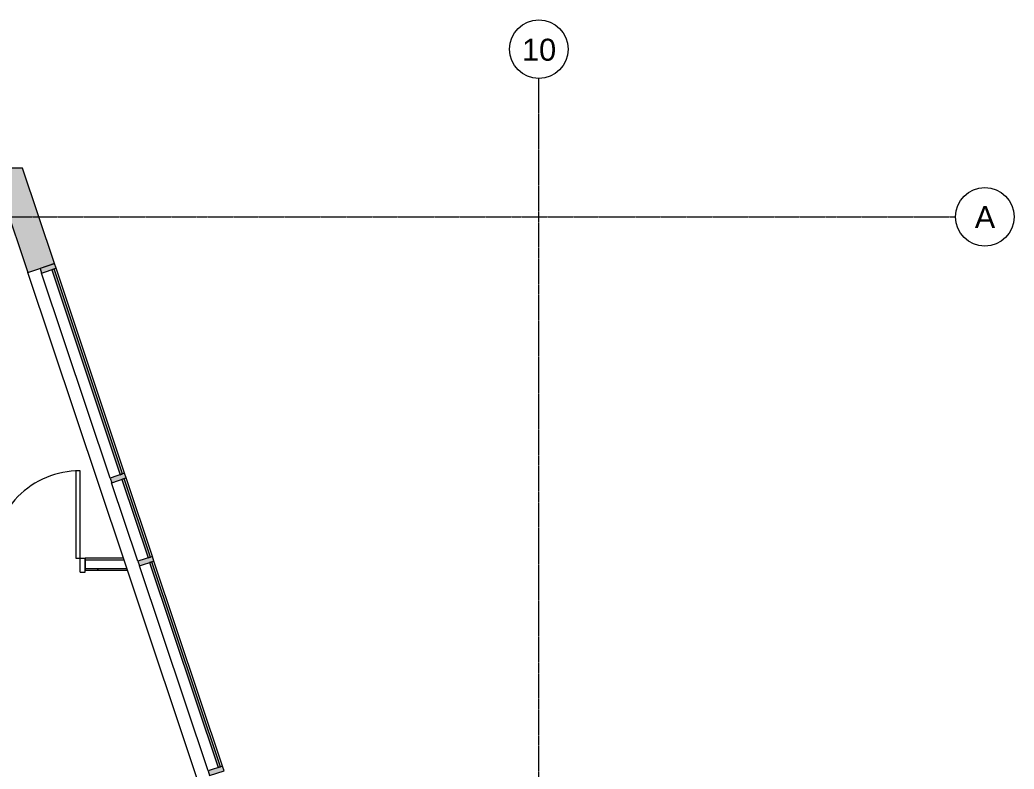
# Model space of a CAD drawing. Header units: inches. Extents: x 2468 to 4886, y -16 to 1381.
# Drawn here: x 4479.7 to 4886.5, y 1074.1 to 1380.8 of the extents above; entities that cross this region are included whole.
import ezdxf

# ---------------------------------------------------------------- set-up
doc = ezdxf.new("R2010")
doc.units = ezdxf.units.IN
doc.header["$MEASUREMENT"] = 0
doc.linetypes.add('Grid Line 1_2_', pattern=[0.875, 0.5, -0.125, 0.125, -0.125])
for name, color, linetype, lineweight in [('A-DOOR', 31, 'Continuous', 13), ('A-DOOR-FRAM', 31, 'Continuous', 20), ('A-GLAZ-CURT', 52, 'Continuous', 9), ('A-GLAZ-CWMG', 51, 'Continuous', 13), ('A-WALL', 113, 'Continuous', 13), ('A-WALL-PATT', 111, 'Continuous', 13), ('I-WALL', 2, 'Continuous', 13), ('S-GRID', 1, 'Continuous', 9), ('S-GRID-IDEN', 1, 'Continuous', 9)]:
    doc.layers.add(name, color=color, linetype=linetype, lineweight=lineweight)
doc.styles.add('Swis721 Lt BT', font='swissl.ttf', dxfattribs={"height": 9})

# ---------------------------------------------------------------- blocks, each defined once
blk = doc.blocks.new('Single Flush - OTJ_SOLIDFLUSH_ALUM-6376844-6TH FLOOR POWER _ SIGNAL')
at = {"layer": 'A-DOOR', "lineweight": 20}
for p, q in [((16.15625, 38.25), (16.15625, 2.4375)), ((17.90625, 38.25), (16.15625, 38.25)), ((17.90625, 2.4375), (17.90625, 38.25)), ((16.15625, 2.4375), (17.90625, 2.4375))]:
    blk.add_line(p, q, dxfattribs=at)
at = {"layer": 'A-DOOR', "lineweight": 9}
blk.add_arc((17.90625, 2.4375), 35.8125, 90, 180.5, dxfattribs=at)
at = {"layer": 'A-DOOR-FRAM'}
for p, q in [((-20, -3.3125), (-20, 2.4375)), ((-20, 2.4375), (-18, 2.4375)), ((-18, -3.3125), (-18, 2.4375)), ((18.000004, -3.3125), (18.000004, 2.4375)), ((18.000004, 2.4375), (20.000004, 2.4375)), ((20.000004, -3.3125), (20.000004, 2.4375)), ((-20, -3.3125), (-18, -3.3125)), ((18.000004, -3.3125), (20.000004, -3.3125))]:
    blk.add_line(p, q, dxfattribs=at)
blk = doc.blocks.new('System Panel - Glazed-6292513-6TH FLOOR POWER _ SIGNAL')
at = {"layer": 'A-GLAZ-CURT'}
blk.add_hatch(color=7, dxfattribs=at).paths.add_polyline_path([(44.25, -0.5), (44.25, 0.5), (-44.25, 0.5), (-44.25, -0.5)], flags=0)
at = {"layer": 'A-GLAZ-CURT', "color": 8, "lineweight": 20}
for p, q in [((44.25, 0.5), (-44.25, 0.5)), ((-44.25, 0.5), (-44.25, -0.5)), ((44.25, -0.5), (44.25, 0.5)), ((-44.25, -0.5), (44.25, -0.5))]:
    blk.add_line(p, q, dxfattribs=at)
blk = doc.blocks.new('Rectangular Mullion - 2_ x 6_ rectangular-6292514-6TH FLOOR POWER _ SIGNAL')
at = {"layer": 'A-GLAZ-CWMG', "lineweight": 9}
blk.add_hatch(color=7, dxfattribs=at).paths.add_polyline_path([(-2, 4.87), (-2, -1.38), (0, -1.38), (0, 4.87), (-1.76, 4.87)], flags=0)
at = {"layer": 'A-GLAZ-CWMG', "color": 8, "lineweight": 20}
for p, q in [((0, 4.87), (-2, 4.87)), ((-2, 4.87), (-2, -1.38)), ((0, -1.38), (0, 4.87)), ((-2, -1.38), (0, -1.38))]:
    blk.add_line(p, q, dxfattribs=at)
blk = doc.blocks.new('Rectangular Mullion - 2_ x 6_ rectangular-5910274-6TH FLOOR POWER _ SIGNAL')
at = {"layer": 'A-GLAZ-CWMG', "lineweight": 9}
for p, q in [((4522.51, 1195.16), (4494.45, 1279.1)), ((4516.58, 1193.18), (4488.52, 1277.12))]:
    blk.add_line(p, q, dxfattribs=at)
blk = doc.blocks.new('System Panel - Glazed-6292516-6TH FLOOR POWER _ SIGNAL')
at = {"layer": 'A-GLAZ-CURT'}
blk.add_hatch(color=7, dxfattribs=at).paths.add_polyline_path([(16.94, -0.5), (16.94, 0.5), (-16.94, 0.5), (-16.94, -0.5), (12.01, -0.5)], flags=0)
at = {"layer": 'A-GLAZ-CURT', "color": 8, "lineweight": 20}
for p, q in [((16.94, 0.5), (-16.94, 0.5)), ((-16.94, 0.5), (-16.94, -0.5)), ((16.94, -0.5), (16.94, 0.5)), ((-16.94, -0.5), (16.94, -0.5))]:
    blk.add_line(p, q, dxfattribs=at)
blk = doc.blocks.new('Rectangular Mullion - 2_ x 6_ rectangular-5910276-6TH FLOOR POWER _ SIGNAL')
at = {"layer": 'A-GLAZ-CWMG', "lineweight": 9}
for p, q in [((4533.88, 1161.14), (4523.14, 1193.27)), ((4527.95, 1159.16), (4517.21, 1191.28))]:
    blk.add_line(p, q, dxfattribs=at)
blk = doc.blocks.new('System Panel - Glazed-6292517-6TH FLOOR POWER _ SIGNAL')
at = {"layer": 'A-GLAZ-CURT'}
blk.add_hatch(color=7, dxfattribs=at).paths.add_polyline_path([(44.25, -0.5), (44.25, 0.5), (-44.25, 0.5), (-44.25, -0.5), (37.45, -0.5)], flags=0)
at = {"layer": 'A-GLAZ-CURT', "color": 8, "lineweight": 20}
for p, q in [((44.25, 0.5), (-44.25, 0.5)), ((-44.25, 0.5), (-44.25, -0.5)), ((44.25, -0.5), (44.25, 0.5)), ((-44.25, -0.5), (44.25, -0.5))]:
    blk.add_line(p, q, dxfattribs=at)
blk = doc.blocks.new('Rectangular Mullion - 2_ x 6_ rectangular-V65-6TH FLOOR POWER _ SIGNAL')
at = {"layer": 'A-GLAZ-CWMG', "lineweight": 9}
for p, q in [((4556.64, 1073.32), (4528.58, 1157.26)), ((4562.56, 1075.3), (4534.51, 1159.24))]:
    blk.add_line(p, q, dxfattribs=at)
blk = doc.blocks.new('Rectangular Mullion - 2_ x 6_ rectangular-6292512-6TH FLOOR POWER _ SIGNAL')
at = {"layer": 'A-GLAZ-CWMG', "lineweight": 9}
blk.add_hatch(color=7, dxfattribs=at).paths.add_polyline_path([(1, 4.87), (1, -1.38), (-1, -1.38), (-1, 4.87)], flags=0)
at = {"layer": 'A-GLAZ-CWMG', "color": 8, "lineweight": 20}
for p, q in [((-1, 4.87), (1, 4.87)), ((-1, -1.38), (-1, 4.87)), ((1, 4.87), (1, -1.38)), ((1, -1.38), (-1, -1.38))]:
    blk.add_line(p, q, dxfattribs=at)
blk = doc.blocks.new('Grid - Grid Head - Circle-50561-6TH FLOOR POWER _ SIGNAL')
at = {"layer": 'S-GRID-IDEN'}
blk.add_circle((0, 0), 0.125, dxfattribs=at)

msp = doc.modelspace()

# ---------------------------------------------------------------- hatches: boundary and pattern name
at = {"layer": 'A-WALL-PATT', "lineweight": 9}
h = msp.add_hatch(color=7, dxfattribs=at)
h.paths.add_polyline_path([(4433.53, 1307.13), (4440, 1307.13), (4440, 1312.12), (4464, 1312.12), (4464, 1307.13), (4485.08, 1307.13), (4480.74, 1320.13), (4432, 1320.13), (4432, 1307.13)], flags=0)
h.paths.add_polyline_path([(2992.74, 1307.13), (3032, 1307.13), (3032, 1320.13), (2992.74, 1320.13)], flags=0)
h = msp.add_hatch(color=7, dxfattribs=at)
h.paths.add_polyline_path([(4814.96, 320.13), (4808.99, 338), (4798.08, 334.36), (4802.83, 320.13)], flags=0)
h.paths.add_polyline_path([(4482.91, 1277.35), (4493.82, 1281), (4485.08, 1307.13), (4472.95, 1307.13), (4480.74, 1283.84)], flags=0)
h = msp.add_hatch(dxfattribs=at)
h.set_pattern_fill('FP_1', color=256, style=0, pattern_type=2)
h.set_pattern_definition([(0, (0, 0), (30.72, 7.68), [1.267, -21.773, 1.267, -21.773, -122.88]), (0, (0, 0), (30.72, 7.68), [-46.08, 1.267, -44.813, 1.267, -21.773, -53.76]), (0, (0, 0), (30.72, 7.68), [-115.2, 1.267, -14.093, 1.267, -37.133]), (120, (11.52, 3.84), (-22.011075, 22.7643), [1.267, -21.773, 1.267, -21.773, -122.88]), (120, (11.52, 3.84), (-22.011075, 22.7643), [-46.08, 1.267, -44.813, 1.267, -21.773, -53.76]), (120, (11.52, 3.84), (-22.011075, 22.7643), [-115.2, 1.267, -14.093, 1.267, -37.133]), (240, (15.36, 19.2), (-8.708925, -30.4443), [1.267, -21.773, 1.267, -21.773, -122.88]), (240, (15.36, 19.2), (-8.708925, -30.4443), [-46.08, 1.267, -44.813, 1.267, -21.773, -53.76]), (240, (15.36, 19.2), (-8.708925, -30.4443), [-115.2, 1.267, -14.093, 1.267, -37.133])])
h.paths.add_polyline_path([(4523.63, 1155.52), (4523.42, 1156.14), (4506.35, 1156.14), (4506.35, 1155.52), (4523.42, 1155.52)], flags=0)
h.paths.add_polyline_path([(4346.11, 1155.52), (4346.11, 1155.52), (4346.11, 1156.14), (4342.61, 1156.14), (4342.61, 1155.52)], flags=0)
h.paths.add_polyline_path([(4210.54, 1155.52), (4216.35, 1155.52), (4216.35, 1156.14), (4208.35, 1156.14), (4208.35, 1155.52), (4209.91, 1155.52)], flags=0)
h.paths.add_polyline_path([(4082.07, 1155.52), (4082.08, 1155.52), (4082.07, 1156.14), (4079.4, 1156.14), (4079.4, 1155.52)], flags=0)
h.paths.add_polyline_path([(3952.81, 1155.52), (3954.63, 1155.52), (3954.63, 1156.14), (3948.56, 1156.14), (3948.56, 1155.52), (3952.5, 1155.52)], flags=0)

# ---------------------------------------------------------------- linework, layer by layer
at = {"layer": 'A-WALL', "color": 8, "lineweight": 20}
for p, q in [((4480.74, 1320.13), (4432, 1320.13)), ((4493.82, 1281), (4480.74, 1320.13)), ((4472.95, 1307.13), (4482.91, 1277.35)), ((4482.91, 1277.35), (4493.82, 1281))]:
    msp.add_line(p, q, dxfattribs=at)
at = {"layer": 'A-WALL', "lineweight": 9}
for p, q in [((4522, 1160.39), (4482.91, 1277.35)), ((4599.9, 927.32), (4523.63, 1155.52))]:
    msp.add_line(p, q, dxfattribs=at)
at = {"layer": 'A-WALL'}
for p, q in [((4506.35, 1159.77), (4522.21, 1159.77)), ((4506.35, 1156.14), (4523.42, 1156.14))]:
    msp.add_line(p, q, dxfattribs=at)
at = {"layer": 'I-WALL'}
for p, q in [((4522, 1160.39), (4506.35, 1160.39)), ((4506.35, 1160.39), (4506.35, 1155.52)), ((4523.63, 1155.52), (4522, 1160.39)), ((4506.35, 1155.52), (4523.63, 1155.52))]:
    msp.add_line(p, q, dxfattribs=at)
at = {"layer": 'S-GRID', "linetype": 'Grid Line 1_2_'}
for p, q in [((4692, -16.1), (4692, 1356.78)), ((3004.37, 1300.13), (4862.49, 1300.13))]:
    msp.add_line(p, q, dxfattribs=at)

# ---------------------------------------------------------------- block references
at = {"layer": 'A-DOOR'}
msp.add_blockref('Single Flush - OTJ_SOLIDFLUSH_ALUM-6376844-6TH FLOOR POWER _ SIGNAL', (4486.35, 1157.95), dxfattribs=at)
at = {"layer": 'A-GLAZ-CURT', "rotation": 288.4809150346402}
for name, p in [('System Panel - Glazed-6292513-6TH FLOOR POWER _ SIGNAL', (4507.17, 1236.69)), ('System Panel - Glazed-6292516-6TH FLOOR POWER _ SIGNAL', (4527.2, 1176.77)), ('System Panel - Glazed-6292517-6TH FLOOR POWER _ SIGNAL', (4547.23, 1116.84))]:
    msp.add_blockref(name, p, dxfattribs=at)
at = {"layer": 'A-GLAZ-CWMG', "lineweight": 9, "rotation": 108.4809150346402}
msp.add_blockref('Rectangular Mullion - 2_ x 6_ rectangular-6292514-6TH FLOOR POWER _ SIGNAL', (4492.51, 1280.56), dxfattribs=at)
at = {"layer": 'A-GLAZ-CWMG', "lineweight": 9}
for name in ['Rectangular Mullion - 2_ x 6_ rectangular-5910274-6TH FLOOR POWER _ SIGNAL', 'Rectangular Mullion - 2_ x 6_ rectangular-5910276-6TH FLOOR POWER _ SIGNAL', 'Rectangular Mullion - 2_ x 6_ rectangular-V65-6TH FLOOR POWER _ SIGNAL']:
    msp.add_blockref(name, (0, 0), dxfattribs=at)
at = {"layer": 'A-GLAZ-CWMG', "lineweight": 9, "extrusion": (0, 0, -1), "rotation": 251.5190849653598}
for p in [(-4521.52, 1193.78), (-4532.89, 1159.75), (-4561.58, 1073.92)]:
    msp.add_blockref('Rectangular Mullion - 2_ x 6_ rectangular-6292512-6TH FLOOR POWER _ SIGNAL', p, dxfattribs=at)
at = {"layer": 'S-GRID-IDEN', "xscale": 95.99999999999994, "yscale": 95.99999999999994, "zscale": 95.99999999999994}
msp.add_blockref('Grid - Grid Head - Circle-50561-6TH FLOOR POWER _ SIGNAL', (4692, 1368.78), dxfattribs=at)
at = {"layer": 'S-GRID-IDEN', "xscale": 95.99999999999994, "yscale": 95.99999999999994, "zscale": 95.99999999999994, "rotation": 269.9999999999994}
msp.add_blockref('Grid - Grid Head - Circle-50561-6TH FLOOR POWER _ SIGNAL', (4874.49, 1300.13), dxfattribs=at)

# ---------------------------------------------------------------- texts
at = {"layer": 'S-GRID-IDEN', "char_height": 9, "attachment_point": 1, "style": 'Swis721 Lt BT'}
for s, insert, width in [('10', (4685.12, 1373.06), 16.362), ('A', (4870.39, 1304.52), 9.393)]:
    msp.add_mtext(s, dxfattribs=dict(at, insert=insert, width=width))

doc.saveas('drawing.dxf')
